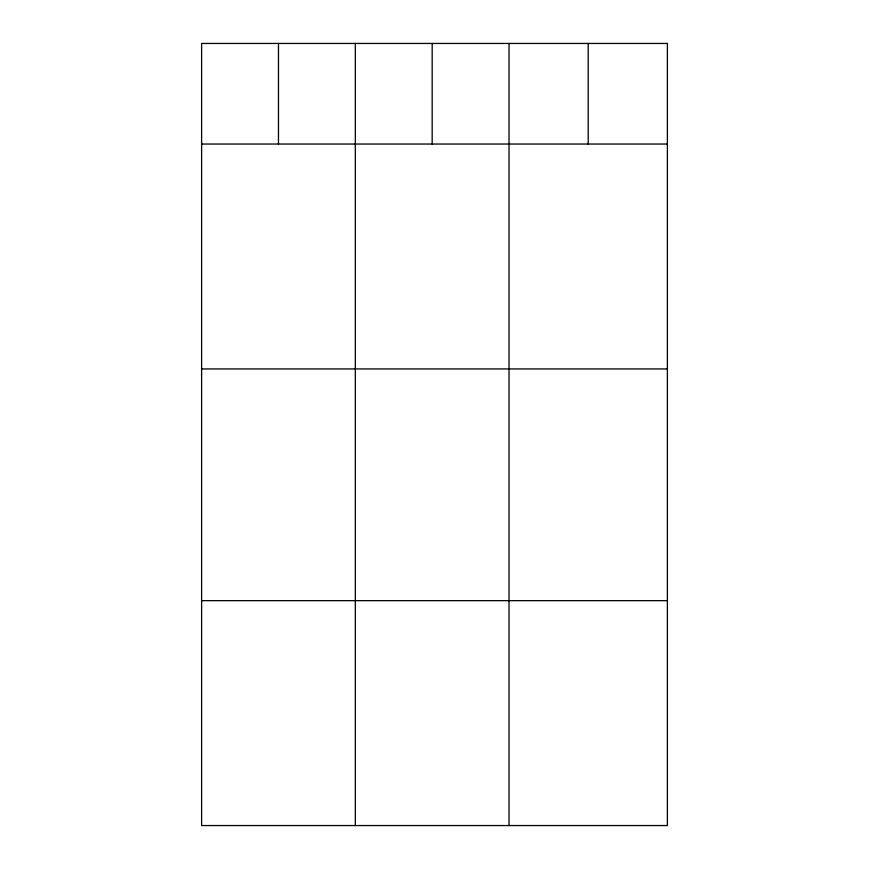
<?xml version="1.0" encoding="UTF-8"?>
<svg xmlns="http://www.w3.org/2000/svg" width="869" height="869" viewBox="0 0 869 869"><rect width="100%" height="100%" fill="white"/><g stroke="black" fill="none" stroke-linecap="round" stroke-linejoin="round"><path stroke-width="1.3" d="M201.619 144.037L667.381 144.037M201.619 368.934L667.381 368.934M201.619 600.653L667.381 600.653M588.204 43.45L588.204 144.037M509.028 43.45L509.028 825.55M432.175 43.45L432.175 144.037M355.323 43.45L355.323 825.55M278.471 43.45L278.471 144.037M667.381 43.45L201.619 43.45L201.619 825.55L667.381 825.55L667.381 43.45"/></g></svg>
